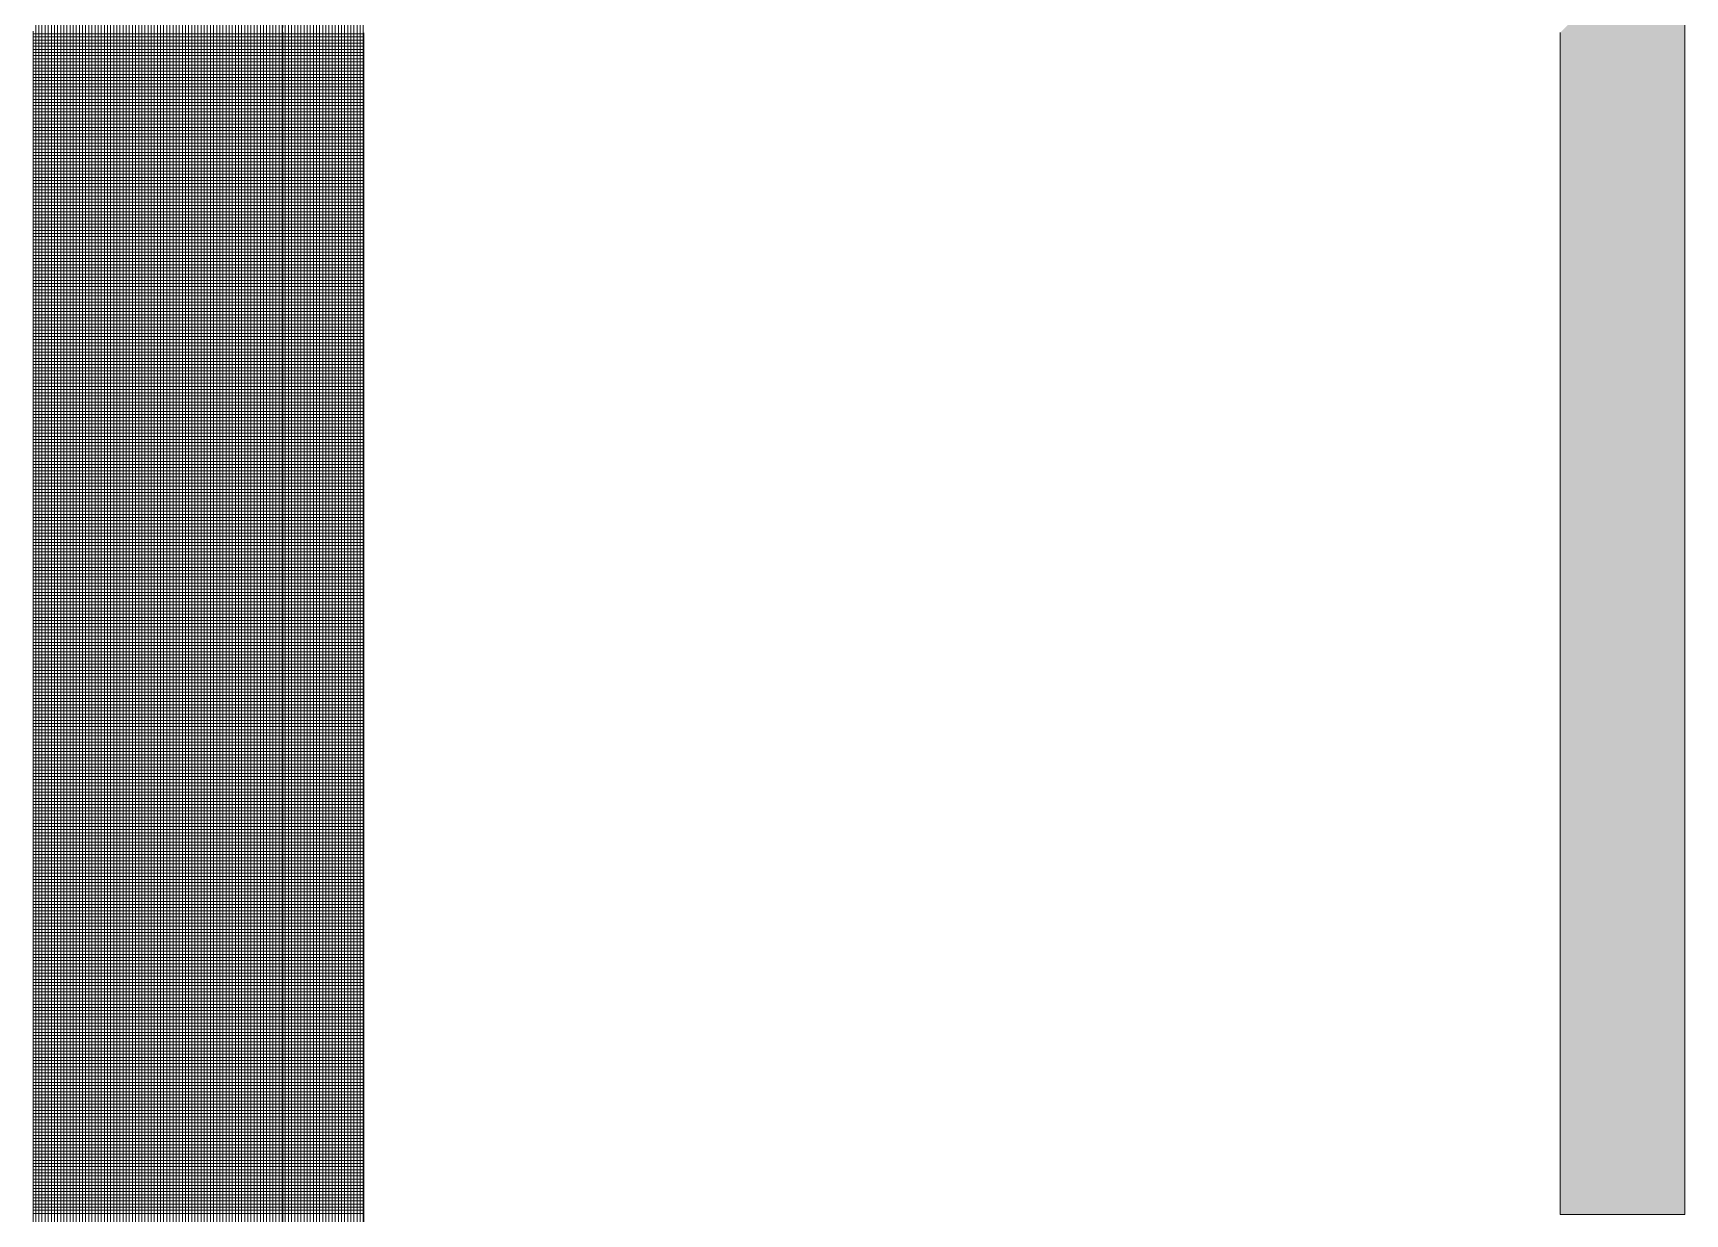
# Model space of a CAD drawing. Header units: inches. Extents: x -675 to 1187, y -924 to 1124.
# Drawn here: x -675.4 to -609.2, y 890.2 to 937.5 of the extents above; entities that cross this region are included whole.
import ezdxf

# ---------------------------------------------------------------- set-up
doc = ezdxf.new("R2010")
doc.units = ezdxf.units.IN
doc.header["$MEASUREMENT"] = 0
for name, color, linetype, lineweight in [('A-Wall-E', 50, 'Continuous', 9), ('Base_dwg', 8, 'Continuous', 9), ('core and shell', 50, 'Continuous', 9)]:
    doc.layers.add(name, color=color, linetype=linetype, lineweight=lineweight)

# ---------------------------------------------------------------- blocks, each defined once
blk = doc.blocks.new('Base_dwg__U303-727877-Level 1 Copy 1')
at = {"layer": 'A-Wall-E'}
blk.add_hatch(color=256, dxfattribs=at).paths.add_polyline_path([(82.5, 2.5), (82.5, -2.5), (134.843, -2.5), (129.843, 2.5)], flags=0)
at = {"layer": 'A-Wall-E', "flags": 128}
blk.add_lwpolyline([(129.843, 2.5), (82.5, 2.5), (82.5, -2.5), (134.843, -2.5)], dxfattribs=at)
blk = doc.blocks.new('Base_dwg-531197-Level 1 Copy 1')
at = {"layer": 'core and shell'}
blk.add_line((335.411, 359.899), (335.411, 1861.472), dxfattribs=at)
at = {"layer": 'core and shell', "flags": 128}
for points in [[(335.27, 326.25), (335.27, 359.899), (335.27, 1861.472), (335.27, 1895.058)], [(335.395, 326.052), (335.395, 359.899), (335.395, 1861.472), (335.395, 1895.256)], [(334.895, 326.853), (334.895, 359.897), (334.895, 1861.474), (334.895, 1894.454), (347.067, 1894.454)], [(335.02, 326.65), (335.02, 359.897), (335.02, 1861.474), (335.02, 1894.657)], [(335.145, 326.449), (335.145, 359.898), (335.145, 1861.473), (335.145, 1894.858)], [(334.52, 327.472), (334.52, 359.895), (334.52, 1861.477), (334.52, 1893.835), (346.582, 1893.835)], [(334.645, 327.264), (334.645, 359.896), (334.645, 1861.476), (334.645, 1894.043)], [(334.77, 327.058), (334.77, 359.896), (334.77, 1861.475), (334.77, 1894.249)], [(334.145, 328.107), (334.145, 359.893), (334.145, 1861.479), (334.145, 1893.2)], [(334.27, 327.893), (334.27, 359.894), (334.27, 1861.478), (334.27, 1893.413)], [(334.395, 327.681), (334.395, 359.894), (334.395, 1861.477), (334.395, 1893.625)], [(333.77, 328.758), (333.77, 359.891), (333.77, 1861.481), (333.77, 1892.547)], [(333.895, 328.539), (333.895, 359.892), (333.895, 1861.48), (333.895, 1892.767)], [(334.02, 328.322), (334.02, 359.893), (334.02, 1861.479), (334.02, 1892.984)], [(333.395, 329.429), (333.395, 359.89), (333.395, 1861.483), (333.395, 1891.876)], [(345.313, 329.206), (333.52, 329.206), (333.52, 359.89), (333.52, 1861.482), (333.52, 1892.102)], [(333.645, 328.98), (333.645, 359.891), (333.645, 1861.482), (333.645, 1892.326), (345.474, 1892.326)], [(333.02, 330.118), (333.02, 359.888), (333.02, 1861.485), (333.02, 1891.186)], [(333.145, 329.886), (333.145, 359.888), (333.145, 1861.484), (333.145, 1891.418)], [(333.27, 329.656), (333.27, 359.889), (333.27, 1861.484), (333.27, 1891.648)], [(344.211, 330.831), (332.645, 330.831), (332.645, 359.886), (332.645, 1861.487), (332.645, 1890.475)], [(332.77, 330.589), (332.77, 359.887), (332.77, 1861.486), (332.77, 1890.715)], [(332.895, 330.353), (332.895, 359.887), (332.895, 1861.486), (332.895, 1890.952), (344.527, 1890.952)], [(332.395, 331.315), (332.395, 359.885), (332.395, 1861.489), (332.395, 1889.989)], [(332.52, 331.07), (332.52, 359.885), (332.52, 1861.488), (332.52, 1890.233)], [(332.02, 332.063), (332.02, 359.883), (332.02, 1861.491), (332.02, 1889.24)], [(332.145, 331.811), (332.145, 359.884), (332.145, 1861.49), (332.145, 1889.492)], [(332.27, 331.561), (332.27, 359.884), (332.27, 1861.489), (332.27, 1889.742)], [(342.967, 332.831), (331.645, 332.831), (331.645, 359.881), (331.645, 1861.493), (331.645, 1888.465)], [(343.116, 332.581), (331.77, 332.581), (331.77, 359.882), (331.77, 1861.492), (331.77, 1888.726)], [(331.895, 332.318), (331.895, 359.882), (331.895, 1861.491), (331.895, 1888.984)], [(331.395, 333.368), (331.395, 359.88), (331.395, 1861.494), (331.395, 1887.933)], [(331.52, 333.101), (331.52, 359.881), (331.52, 1861.493), (331.52, 1888.201), (342.81, 1888.201)], [(331.02, 334.19), (331.02, 359.878), (331.02, 1861.496), (331.02, 1887.111)], [(331.145, 333.913), (331.145, 359.879), (331.145, 1861.496), (331.145, 1887.389)], [(331.27, 333.639), (331.27, 359.879), (331.27, 1861.495), (331.27, 1887.663)], [(330.77, 334.755), (330.77, 359.877), (330.77, 1861.498), (330.77, 1886.546)], [(330.895, 334.471), (330.895, 359.878), (330.895, 1861.497), (330.895, 1886.83), (342.034, 1886.83)], [(341.575, 335.331), (330.52, 335.331), (330.52, 359.876), (330.52, 1861.499), (330.52, 1885.965)], [(330.645, 335.043), (330.645, 359.876), (330.645, 1861.498), (330.645, 1886.257)], [(330.27, 335.932), (330.27, 359.875), (330.27, 1861.5), (330.27, 1885.368)], [(330.395, 335.632), (330.395, 359.875), (330.395, 1861.5), (330.395, 1885.668)], [(330.02, 336.546), (330.02, 359.873), (330.02, 1861.502), (330.02, 1884.753)], [(330.145, 336.237), (330.145, 359.874), (330.145, 1861.501), (330.145, 1885.063)], [(329.77, 337.18), (329.77, 359.872), (329.77, 1861.503), (329.77, 1884.119)], [(329.895, 336.86), (329.895, 359.873), (329.895, 1861.503), (329.895, 1884.439)], [(340.349, 337.831), (329.52, 337.831), (329.52, 359.871), (329.52, 1861.505), (329.52, 1883.465)], [(329.645, 337.504), (329.645, 359.872), (329.645, 1861.504), (329.645, 1883.795)], [(329.27, 338.509), (329.27, 359.87), (329.27, 1861.506), (329.27, 1882.789)], [(329.395, 338.168), (329.395, 359.87), (329.395, 1861.505), (329.395, 1883.13)], [(339.741, 339.206), (329.02, 339.206), (329.02, 359.869), (329.02, 1861.508), (329.02, 1882.088)], [(329.145, 338.856), (329.145, 359.869), (329.145, 1861.507), (329.145, 1882.442)], [(328.77, 339.937), (328.77, 359.867), (328.77, 1861.509), (328.77, 1881.36)], [(328.895, 339.57), (328.895, 359.868), (328.895, 1861.508), (328.895, 1881.728)], [(328.52, 340.694), (328.52, 359.866), (328.52, 1861.51), (328.52, 1880.602)], [(328.645, 340.312), (328.645, 359.867), (328.645, 1861.51), (328.645, 1880.985)], [(338.983, 341.081), (328.395, 341.081), (328.395, 359.866), (328.395, 1861.511), (328.395, 1880.211), (338.979, 1880.211)], [(328.145, 341.894), (328.145, 359.864), (328.145, 1861.512), (328.145, 1879.401)], [(328.27, 341.485), (328.27, 359.865), (328.27, 1861.512), (328.27, 1879.811)], [(338.645, 1208.938), (338.645, 1861.501), (338.645, 1879.373)], [(327.895, 342.744), (327.895, 359.863), (327.895, 1861.514), (327.895, 1878.551)], [(328.02, 342.314), (328.02, 359.864), (328.02, 1861.513), (328.02, 1878.982)], [(338.395, 1138.188), (338.395, 1143.063), (338.395, 1208.938), (338.395, 1861.503), (338.395, 1878.667)], [(338.52, 1138.188), (338.52, 1143.063), (338.52, 1208.938), (338.52, 1861.502), (338.52, 1879.024)], [(327.77, 343.186), (327.77, 359.863), (327.77, 1861.515), (327.77, 1878.109)], [(338.145, 1138.188), (338.145, 1143.063), (338.145, 1208.938), (338.145, 1861.504), (338.145, 1877.928)], [(338.27, 1138.188), (338.27, 1143.063), (338.27, 1208.938), (338.27, 1861.504), (338.27, 1878.302)], [(327.52, 344.108), (327.52, 359.861), (327.52, 1861.516), (327.52, 1877.186)], [(327.645, 343.64), (327.645, 359.862), (327.645, 1861.515), (327.645, 1877.654)], [(338.02, 1138.188), (338.02, 1143.063), (338.02, 1208.938), (338.02, 1861.505), (338.02, 1877.545)], [(327.395, 344.591), (327.395, 359.861), (327.395, 1861.517), (327.395, 1876.703), (337.778, 1876.703)], [(337.77, 1138.188), (337.77, 1143.063), (337.77, 1208.938), (337.77, 1861.506), (337.77, 1876.747)], [(337.895, 1138.188), (337.895, 1143.063), (337.895, 1208.938), (337.895, 1861.506), (337.895, 1877.151)], [(327.27, 345.09), (327.27, 359.86), (327.27, 1861.517), (327.27, 1876.204), (337.628, 1876.204)], [(337.52, 1138.188), (337.52, 1143.063), (337.52, 1208.938), (337.52, 1861.508), (337.52, 1875.903)], [(337.645, 1138.188), (337.645, 1143.063), (337.645, 1208.938), (337.645, 1861.507), (337.645, 1876.331), (341.044, 1876.331)], [(327.145, 345.607), (327.145, 359.86), (327.145, 1861.518), (327.145, 1875.687)], [(337.395, 1138.188), (337.395, 1143.063), (337.395, 1208.938), (337.395, 1861.508), (337.395, 1875.461), (340.776, 1875.461)], [(337.177, 346.706), (326.895, 346.706), (326.895, 359.858), (326.895, 1861.519), (326.895, 1874.591)], [(327.02, 346.144), (327.02, 359.859), (327.02, 1861.519), (327.02, 1875.15)], [(337.27, 1138.188), (337.27, 1143.063), (337.27, 1208.938), (337.27, 1861.509), (337.27, 1875.004)], [(326.77, 347.286), (326.77, 359.858), (326.77, 1861.52), (326.77, 1874.007)], [(337.02, 1138.188), (337.02, 1143.063), (337.02, 1208.938), (337.02, 1861.51), (337.02, 1874.039)], [(337.145, 1138.188), (337.145, 1143.063), (337.145, 1208.938), (337.145, 1861.51), (337.145, 1874.53)], [(326.645, 347.898), (326.645, 359.857), (326.645, 1861.521), (326.645, 1873.395)], [(336.895, 1138.188), (336.895, 1143.063), (336.895, 1208.938), (336.895, 1861.511), (336.895, 1873.526)], [(326.52, 348.543), (326.52, 359.857), (326.52, 1861.522), (326.52, 1872.75)], [(336.77, 1138.188), (336.77, 1143.063), (336.77, 1208.938), (336.77, 1861.512), (336.77, 1872.991)], [(326.395, 349.226), (326.395, 359.856), (326.395, 1861.522), (326.395, 1872.066)], [(336.645, 1138.188), (336.645, 1143.063), (336.645, 1208.938), (336.645, 1861.512), (336.645, 1872.429)], [(336.432, 349.956), (326.27, 349.956), (326.27, 359.855), (326.27, 1861.523), (326.27, 1871.337), (336.431, 1871.337)], [(336.52, 1138.188), (336.52, 1143.063), (336.52, 1208.938), (336.52, 1861.513), (336.52, 1871.837), (339.841, 1871.831)], [(336.395, 1138.188), (336.395, 1143.063), (336.395, 1208.938), (336.395, 1861.514), (336.395, 1871.21), (339.708, 1871.21)], [(326.145, 350.74), (326.145, 359.855), (326.145, 1861.524), (326.145, 1870.551)], [(336.27, 1138.188), (336.27, 1143.063), (336.27, 1208.938), (336.27, 1861.514), (336.27, 1870.54)], [(326.02, 351.597), (326.02, 359.854), (326.02, 1861.524), (326.02, 1869.695)], [(336.145, 1208.938), (336.145, 1861.515), (336.145, 1869.818)], [(325.895, 352.548), (325.895, 359.854), (325.895, 1861.525), (325.895, 1868.744)], [(336.02, 1208.938), (336.02, 1861.516), (336.02, 1869.03)], [(335.895, 1208.938), (335.895, 1861.517), (335.895, 1868.154)], [(325.77, 353.633), (325.77, 359.853), (325.77, 1861.526), (325.77, 1867.659)], [(335.77, 1208.938), (335.77, 1861.517), (335.77, 1867.153)], [(325.645, 354.931), (325.645, 359.852), (325.645, 1861.526), (325.645, 1866.363)], [(335.645, 1208.938), (335.645, 1861.518), (335.645, 1865.954)], [(325.52, 356.653), (325.52, 359.852), (325.52, 1861.527), (325.52, 1864.644)], [(335.52, 1208.938), (335.52, 1861.519), (335.52, 1864.353)], [(335.412, 359.831), (325.411, 359.831), (325.411, 359.851), (325.411, 1861.528), (325.412, 1861.556)], [(338.666, 1861.456), (335.411, 1861.456), (325.411, 1861.456)], [(338.666, 1861.331), (335.411, 1861.331), (325.411, 1861.331)], [(335.416, 1861.528), (335.416, 1861.519), (335.416, 1208.938), (338.662, 1208.938), (338.662, 1861.501)], [(338.666, 1861.206), (335.411, 1861.206), (325.411, 1861.206)], [(338.666, 1861.081), (335.411, 1861.081), (325.411, 1861.081)], [(338.666, 1860.956), (335.411, 1860.956), (325.411, 1860.956)], [(338.666, 1860.831), (335.411, 1860.831), (325.411, 1860.831)], [(338.666, 1860.706), (335.411, 1860.706), (325.411, 1860.706)], [(338.666, 1860.581), (335.411, 1860.581), (325.411, 1860.581)], [(338.666, 1860.456), (335.411, 1860.456), (325.411, 1860.456)], [(338.666, 1860.331), (335.411, 1860.331), (325.411, 1860.331)], [(338.666, 1860.206), (335.411, 1860.206), (325.411, 1860.206)], [(338.666, 1860.081), (335.411, 1860.081), (325.411, 1860.081)], [(338.666, 1859.956), (335.411, 1859.956), (325.411, 1859.956)], [(338.666, 1859.831), (335.411, 1859.831), (325.411, 1859.831)], [(338.666, 1859.706), (335.411, 1859.706), (325.411, 1859.706)], [(338.666, 1859.581), (335.411, 1859.581), (325.411, 1859.581)], [(338.666, 1859.456), (335.411, 1859.456), (325.411, 1859.456)], [(338.666, 1859.331), (335.411, 1859.331), (325.411, 1859.331)], [(338.666, 1859.206), (335.411, 1859.206), (325.411, 1859.206)], [(338.666, 1859.081), (335.411, 1859.081), (325.411, 1859.081)], [(338.666, 1858.956), (335.411, 1858.956), (325.411, 1858.956)], [(338.666, 1858.831), (335.411, 1858.831), (325.411, 1858.831)], [(338.666, 1858.706), (335.411, 1858.706), (325.411, 1858.706)], [(338.666, 1858.581), (335.411, 1858.581), (325.411, 1858.581)], [(338.666, 1858.456), (335.411, 1858.456), (325.411, 1858.456)], [(338.666, 1858.331), (335.411, 1858.331), (325.411, 1858.331)], [(338.666, 1858.206), (335.411, 1858.206), (325.411, 1858.206)], [(338.666, 1858.081), (335.411, 1858.081), (325.411, 1858.081)], [(338.666, 1857.956), (335.411, 1857.956), (325.411, 1857.956)], [(338.666, 1857.831), (335.411, 1857.831), (325.411, 1857.831)], [(338.666, 1857.706), (335.411, 1857.706), (325.411, 1857.706)], [(338.666, 1857.581), (335.411, 1857.581), (325.411, 1857.581)], [(338.666, 1857.456), (335.411, 1857.456), (325.411, 1857.456)], [(338.666, 1857.331), (335.411, 1857.331), (325.411, 1857.331)], [(338.666, 1857.206), (335.411, 1857.206), (325.411, 1857.206)], [(338.666, 1857.081), (335.411, 1857.081), (325.411, 1857.081)], [(338.666, 1856.956), (335.411, 1856.956), (325.411, 1856.956)], [(338.666, 1856.831), (335.411, 1856.831), (325.411, 1856.831)], [(338.666, 1856.706), (335.411, 1856.706), (325.411, 1856.706)], [(338.666, 1856.581), (335.411, 1856.581), (325.411, 1856.581)], [(338.666, 1856.456), (335.411, 1856.456), (325.411, 1856.456)], [(338.666, 1856.331), (335.411, 1856.331), (325.411, 1856.331)], [(338.666, 1856.206), (335.411, 1856.206), (325.411, 1856.206)], [(338.666, 1856.081), (335.411, 1856.081), (325.411, 1856.081)], [(338.666, 1855.956), (335.411, 1855.956), (325.411, 1855.956)], [(338.666, 1855.831), (335.411, 1855.831), (325.411, 1855.831)], [(338.666, 1855.706), (335.411, 1855.706), (325.411, 1855.706)], [(338.666, 1855.581), (335.411, 1855.581), (325.411, 1855.581)], [(338.666, 1855.456), (335.411, 1855.456), (325.411, 1855.456)], [(338.666, 1855.331), (335.411, 1855.331), (325.411, 1855.331)], [(338.666, 1855.206), (335.411, 1855.206), (325.411, 1855.206)], [(338.666, 1855.081), (335.411, 1855.081), (325.411, 1855.081)], [(338.666, 1854.956), (335.411, 1854.956), (325.411, 1854.956)], [(338.666, 1854.831), (335.411, 1854.831), (325.411, 1854.831)], [(338.666, 1854.706), (335.411, 1854.706), (325.411, 1854.706)], [(338.666, 1854.581), (335.411, 1854.581), (325.411, 1854.581)], [(338.666, 1854.456), (335.411, 1854.456), (325.411, 1854.456)], [(338.666, 1854.331), (335.411, 1854.331), (325.411, 1854.331)], [(338.666, 1854.206), (335.411, 1854.206), (325.411, 1854.206)], [(338.666, 1854.081), (335.411, 1854.081), (325.411, 1854.081)], [(338.666, 1853.956), (335.411, 1853.956), (325.411, 1853.956)], [(338.666, 1853.831), (335.411, 1853.831), (325.411, 1853.831)], [(338.666, 1853.706), (335.411, 1853.706), (325.411, 1853.706)], [(338.666, 1853.581), (335.411, 1853.581), (325.411, 1853.581)], [(338.666, 1853.456), (335.411, 1853.456), (325.411, 1853.456)], [(338.666, 1853.331), (335.411, 1853.331), (325.411, 1853.331)], [(338.666, 1853.206), (335.411, 1853.206), (325.411, 1853.206)], [(338.666, 1853.081), (335.411, 1853.081), (325.411, 1853.081)], [(338.666, 1852.956), (335.411, 1852.956), (325.411, 1852.956)], [(338.666, 1852.831), (335.411, 1852.831), (325.411, 1852.831)], [(338.666, 1852.706), (335.411, 1852.706), (325.411, 1852.706)], [(338.666, 1852.581), (335.411, 1852.581), (325.411, 1852.581)], [(338.666, 1852.456), (335.411, 1852.456), (325.411, 1852.456)], [(338.666, 1852.331), (335.411, 1852.331), (325.411, 1852.331)], [(338.666, 1852.206), (335.411, 1852.206), (325.411, 1852.206)], [(338.665, 1852.081), (335.411, 1852.081), (325.411, 1852.081)], [(338.665, 1851.956), (335.411, 1851.956), (325.411, 1851.956)], [(338.665, 1851.831), (335.411, 1851.831), (325.411, 1851.831)], [(338.665, 1851.706), (335.411, 1851.706), (325.411, 1851.706)], [(338.665, 1851.581), (335.411, 1851.581), (325.411, 1851.581)], [(338.665, 1851.456), (335.411, 1851.456), (325.411, 1851.456)], [(338.665, 1851.331), (335.411, 1851.331), (325.411, 1851.331)], [(338.665, 1851.206), (335.411, 1851.206), (325.411, 1851.206)], [(338.665, 1851.081), (335.411, 1851.081), (325.411, 1851.081)], [(338.665, 1850.956), (335.411, 1850.956), (325.411, 1850.956)], [(338.665, 1850.831), (335.411, 1850.831), (325.411, 1850.831)], [(338.665, 1850.706), (335.411, 1850.706), (325.411, 1850.706)], [(338.665, 1850.581), (335.411, 1850.581), (325.411, 1850.581)], [(338.665, 1850.456), (335.411, 1850.456), (325.411, 1850.456)], [(338.665, 1850.331), (335.411, 1850.331), (325.411, 1850.331)], [(338.665, 1850.206), (335.411, 1850.206), (325.411, 1850.206)], [(338.665, 1850.081), (335.411, 1850.081), (325.411, 1850.081)], [(338.665, 1849.956), (335.411, 1849.956), (325.411, 1849.956)], [(338.665, 1849.831), (335.411, 1849.831), (325.411, 1849.831)], [(338.665, 1849.706), (335.411, 1849.706), (325.411, 1849.706)], [(338.665, 1849.581), (335.411, 1849.581), (325.411, 1849.581)], [(338.665, 1849.456), (335.411, 1849.456), (325.411, 1849.456)], [(338.665, 1849.331), (335.411, 1849.331), (325.411, 1849.331)], [(338.665, 1849.206), (335.411, 1849.206), (325.411, 1849.206)], [(338.665, 1849.081), (335.411, 1849.081), (325.411, 1849.081)], [(338.665, 1848.956), (335.411, 1848.956), (325.411, 1848.956)], [(338.665, 1848.831), (335.411, 1848.831), (325.411, 1848.831)], [(338.665, 1848.706), (335.411, 1848.706), (325.411, 1848.706)], [(338.665, 1848.581), (335.411, 1848.581), (325.411, 1848.581)], [(338.665, 1848.456), (335.411, 1848.456), (325.411, 1848.456)], [(338.665, 1848.331), (335.411, 1848.331), (325.411, 1848.331)], [(338.665, 1848.206), (335.411, 1848.206), (325.411, 1848.206)], [(338.665, 1848.081), (335.411, 1848.081), (325.411, 1848.081)], [(338.665, 1847.956), (335.411, 1847.956), (325.411, 1847.956)], [(338.665, 1847.831), (335.411, 1847.831), (325.411, 1847.831)], [(338.665, 1847.706), (335.411, 1847.706), (325.411, 1847.706)], [(338.665, 1847.581), (335.411, 1847.581), (325.411, 1847.581)], [(338.665, 1847.456), (335.411, 1847.456), (325.411, 1847.456)], [(338.665, 1847.331), (335.411, 1847.331), (325.411, 1847.331)], [(338.665, 1847.206), (335.411, 1847.206), (325.411, 1847.206)], [(338.665, 1847.081), (335.411, 1847.081), (325.411, 1847.081)], [(338.665, 1846.956), (335.411, 1846.956), (325.411, 1846.956)], [(338.665, 1846.831), (335.411, 1846.831), (325.411, 1846.831)], [(338.665, 1846.706), (335.411, 1846.706), (325.411, 1846.706)], [(338.665, 1846.581), (335.411, 1846.581), (325.411, 1846.581)], [(338.665, 1846.456), (335.411, 1846.456), (325.411, 1846.456)], [(338.665, 1846.331), (335.411, 1846.331), (325.411, 1846.331)], [(338.665, 1846.206), (335.411, 1846.206), (325.411, 1846.206)], [(338.665, 1846.081), (335.411, 1846.081), (325.411, 1846.081)], [(338.665, 1845.956), (335.411, 1845.956), (325.411, 1845.956)], [(338.665, 1845.831), (335.411, 1845.831), (325.411, 1845.831)], [(338.665, 1845.706), (335.411, 1845.706), (325.411, 1845.706)], [(338.665, 1845.581), (335.411, 1845.581), (325.411, 1845.581)], [(338.665, 1845.456), (335.411, 1845.456), (325.411, 1845.456)], [(338.665, 1845.331), (335.411, 1845.331), (325.411, 1845.331)], [(338.665, 1845.206), (335.411, 1845.206), (325.411, 1845.206)], [(338.665, 1845.081), (335.411, 1845.081), (325.411, 1845.081)], [(338.665, 1844.956), (335.411, 1844.956), (325.411, 1844.956)], [(338.665, 1844.831), (335.411, 1844.831), (325.411, 1844.831)], [(338.665, 1844.706), (335.411, 1844.706), (325.411, 1844.706)], [(338.665, 1844.581), (335.411, 1844.581), (325.411, 1844.581)], [(338.665, 1844.456), (335.411, 1844.456), (325.411, 1844.456)], [(338.665, 1844.331), (335.411, 1844.331), (325.411, 1844.331)], [(338.665, 1844.206), (335.411, 1844.206), (325.411, 1844.206)], [(338.665, 1844.081), (335.411, 1844.081), (325.411, 1844.081)], [(338.665, 1843.956), (335.411, 1843.956), (325.411, 1843.956)], [(338.665, 1843.831), (335.411, 1843.831), (325.411, 1843.831)], [(338.665, 1843.706), (335.411, 1843.706), (325.411, 1843.706)], [(338.665, 1843.581), (335.411, 1843.581), (325.411, 1843.581)], [(338.665, 1843.456), (335.411, 1843.456), (325.411, 1843.456)], [(338.665, 1843.331), (335.411, 1843.331), (325.411, 1843.331)], [(338.665, 1843.206), (335.411, 1843.206), (325.411, 1843.206)], [(338.665, 1843.081), (335.411, 1843.081), (325.411, 1843.081)], [(338.665, 1842.956), (335.411, 1842.956), (325.411, 1842.956)], [(338.665, 1842.831), (335.411, 1842.831), (325.411, 1842.831)], [(338.665, 1842.706), (335.411, 1842.706), (325.411, 1842.706)], [(338.665, 1842.581), (335.411, 1842.581), (325.411, 1842.581)], [(338.665, 1842.456), (335.411, 1842.456), (325.411, 1842.456)], [(338.665, 1842.331), (335.411, 1842.331), (325.411, 1842.331)], [(338.665, 1842.206), (335.411, 1842.206), (325.411, 1842.206)], [(338.665, 1842.081), (335.411, 1842.081), (325.411, 1842.081)], [(338.665, 1841.956), (335.411, 1841.956), (325.411, 1841.956)], [(338.665, 1841.831), (335.411, 1841.831), (325.411, 1841.831)], [(338.665, 1841.706), (335.411, 1841.706), (325.411, 1841.706)], [(338.665, 1841.581), (335.411, 1841.581), (325.411, 1841.581)], [(338.665, 1841.456), (335.411, 1841.456), (325.411, 1841.456)], [(338.665, 1841.331), (335.411, 1841.331), (325.411, 1841.331)], [(338.665, 1841.206), (335.411, 1841.206), (325.411, 1841.206)], [(338.665, 1841.081), (335.411, 1841.081), (325.411, 1841.081)], [(338.665, 1840.956), (335.411, 1840.956), (325.411, 1840.956)], [(338.665, 1840.831), (335.411, 1840.831), (325.411, 1840.831)], [(338.665, 1840.706), (335.411, 1840.706), (325.411, 1840.706)], [(338.665, 1840.581), (335.411, 1840.581), (325.411, 1840.581)], [(338.665, 1840.456), (335.411, 1840.456), (325.411, 1840.456)], [(338.665, 1840.331), (335.411, 1840.331), (325.411, 1840.331)], [(338.665, 1840.206), (335.411, 1840.206), (325.411, 1840.206)], [(338.665, 1840.081), (335.411, 1840.081), (325.411, 1840.081)], [(338.665, 1839.956), (335.411, 1839.956), (325.411, 1839.956)], [(338.665, 1839.831), (335.411, 1839.831), (325.411, 1839.831)], [(338.665, 1839.706), (335.411, 1839.706), (325.411, 1839.706)], [(338.665, 1839.581), (335.411, 1839.581), (325.411, 1839.581)], [(338.665, 1839.456), (335.411, 1839.456), (325.411, 1839.456)], [(338.665, 1839.331), (335.411, 1839.331), (325.411, 1839.331)], [(338.665, 1839.206), (335.411, 1839.206), (325.411, 1839.206)], [(338.665, 1839.081), (335.411, 1839.081), (325.411, 1839.081)], [(338.665, 1838.956), (335.411, 1838.956), (325.411, 1838.956)], [(338.665, 1838.831), (335.411, 1838.831), (325.411, 1838.831)], [(338.665, 1838.706), (335.411, 1838.706), (325.411, 1838.706)], [(338.665, 1838.581), (335.411, 1838.581), (325.411, 1838.581)], [(338.665, 1838.456), (335.411, 1838.456), (325.411, 1838.456)], [(338.665, 1838.331), (335.411, 1838.331), (325.411, 1838.331)], [(338.665, 1838.206), (335.411, 1838.206), (325.411, 1838.206)], [(338.665, 1838.081), (335.411, 1838.081), (325.411, 1838.081)], [(338.665, 1837.956), (335.411, 1837.956), (325.411, 1837.956)], [(338.665, 1837.831), (335.411, 1837.831), (325.411, 1837.831)], [(338.665, 1837.706), (335.411, 1837.706), (325.411, 1837.706)], [(338.665, 1837.581), (335.411, 1837.581), (325.411, 1837.581)], [(338.665, 1837.456), (335.411, 1837.456), (325.411, 1837.456)], [(338.665, 1837.331), (335.411, 1837.331), (325.411, 1837.331)], [(338.665, 1837.206), (335.411, 1837.206), (325.411, 1837.206)], [(338.665, 1837.081), (335.411, 1837.081), (325.411, 1837.081)], [(338.665, 1836.956), (335.411, 1836.956), (325.411, 1836.956)], [(338.665, 1836.831), (335.411, 1836.831), (325.411, 1836.831)], [(338.665, 1836.706), (335.411, 1836.706), (325.411, 1836.706)], [(338.665, 1836.581), (335.411, 1836.581), (325.411, 1836.581)], [(338.665, 1836.456), (335.411, 1836.456), (325.411, 1836.456)], [(338.665, 1836.331), (335.411, 1836.331), (325.411, 1836.331)], [(338.665, 1836.206), (335.411, 1836.206), (325.411, 1836.206)], [(338.665, 1836.081), (335.411, 1836.081), (325.411, 1836.081)], [(338.665, 1835.956), (335.411, 1835.956), (325.411, 1835.956)], [(338.665, 1835.831), (335.411, 1835.831), (325.411, 1835.831)], [(338.665, 1835.706), (335.411, 1835.706), (325.411, 1835.706)], [(338.665, 1835.581), (335.411, 1835.581), (325.411, 1835.581)], [(338.665, 1835.456), (335.411, 1835.456), (325.411, 1835.456)], [(338.665, 1835.331), (335.411, 1835.331), (325.411, 1835.331)], [(338.665, 1835.206), (335.411, 1835.206), (325.411, 1835.206)], [(338.665, 1835.081), (335.411, 1835.081), (325.411, 1835.081)], [(338.665, 1834.956), (335.411, 1834.956), (325.411, 1834.956)], [(338.665, 1834.831), (335.411, 1834.831), (325.411, 1834.831)], [(338.665, 1834.706), (335.411, 1834.706), (325.411, 1834.706)], [(338.665, 1834.581), (335.411, 1834.581), (325.411, 1834.581)], [(338.665, 1834.456), (335.411, 1834.456), (325.411, 1834.456)], [(338.665, 1834.331), (335.411, 1834.331), (325.411, 1834.331)], [(338.665, 1834.206), (335.411, 1834.206), (325.411, 1834.206)], [(338.665, 1834.081), (335.411, 1834.081), (325.411, 1834.081)], [(338.665, 1833.956), (335.411, 1833.956), (325.411, 1833.956)], [(338.665, 1833.831), (335.411, 1833.831), (325.411, 1833.831)], [(338.665, 1833.706), (335.411, 1833.706), (325.411, 1833.706)], [(338.665, 1833.581), (335.411, 1833.581), (325.411, 1833.581)], [(338.665, 1833.456), (335.411, 1833.456), (325.411, 1833.456)], [(338.665, 1833.331), (335.411, 1833.331), (325.411, 1833.331)], [(338.665, 1833.206), (335.411, 1833.206), (325.411, 1833.206)], [(338.665, 1833.081), (335.411, 1833.081), (325.411, 1833.081)], [(338.665, 1832.956), (335.411, 1832.956), (325.411, 1832.956)], [(338.665, 1832.831), (335.411, 1832.831), (325.411, 1832.831)], [(338.665, 1832.706), (335.411, 1832.706), (325.411, 1832.706)], [(338.665, 1832.581), (335.411, 1832.581), (325.411, 1832.581)], [(338.665, 1832.456), (335.411, 1832.456), (325.411, 1832.456)], [(338.665, 1832.331), (335.411, 1832.331), (325.411, 1832.331)], [(338.665, 1832.206), (335.411, 1832.206), (325.411, 1832.206)], [(338.665, 1832.081), (335.411, 1832.081), (325.411, 1832.081)], [(338.665, 1831.956), (335.411, 1831.956), (325.411, 1831.956)], [(338.665, 1831.831), (335.411, 1831.831), (325.411, 1831.831)], [(338.665, 1831.706), (335.411, 1831.706), (325.411, 1831.706)], [(338.665, 1831.581), (335.411, 1831.581), (325.411, 1831.581)], [(338.665, 1831.456), (335.411, 1831.456), (325.411, 1831.456)], [(338.665, 1831.331), (335.411, 1831.331), (325.411, 1831.331)], [(338.665, 1831.206), (335.411, 1831.206), (325.411, 1831.206)], [(338.665, 1831.081), (335.411, 1831.081), (325.411, 1831.081)], [(338.665, 1830.956), (335.411, 1830.956), (325.411, 1830.956)], [(338.665, 1830.831), (335.411, 1830.831), (325.411, 1830.831)], [(338.665, 1830.706), (335.411, 1830.706), (325.411, 1830.706)], [(338.665, 1830.581), (335.411, 1830.581), (325.411, 1830.581)], [(338.665, 1830.456), (335.411, 1830.456), (325.411, 1830.456)], [(338.665, 1830.331), (335.411, 1830.331), (325.411, 1830.331)], [(338.665, 1830.206), (335.411, 1830.206), (325.411, 1830.206)], [(338.665, 1830.081), (335.411, 1830.081), (325.411, 1830.081)], [(338.665, 1829.956), (335.411, 1829.956), (325.411, 1829.956)], [(338.665, 1829.831), (335.411, 1829.831), (325.411, 1829.831)], [(338.665, 1829.706), (335.411, 1829.706), (325.411, 1829.706)], [(338.665, 1829.581), (335.411, 1829.581), (325.411, 1829.581)], [(338.665, 1829.456), (335.411, 1829.456), (325.411, 1829.456)], [(338.665, 1829.331), (335.411, 1829.331), (325.411, 1829.331)], [(338.665, 1829.206), (335.411, 1829.206), (325.411, 1829.206)], [(338.665, 1829.081), (335.411, 1829.081), (325.411, 1829.081)], [(338.665, 1828.956), (335.411, 1828.956), (325.411, 1828.956)], [(338.665, 1828.831), (335.411, 1828.831), (325.411, 1828.831)], [(338.665, 1828.706), (335.411, 1828.706), (325.411, 1828.706)], [(338.665, 1828.581), (335.411, 1828.581), (325.411, 1828.581)], [(338.665, 1828.456), (335.411, 1828.456), (325.411, 1828.456)], [(338.665, 1828.331), (335.411, 1828.331), (325.411, 1828.331)], [(338.665, 1828.206), (335.411, 1828.206), (325.411, 1828.206)], [(338.665, 1828.081), (335.411, 1828.081), (325.411, 1828.081)], [(338.665, 1827.956), (335.411, 1827.956), (325.411, 1827.956)], [(338.665, 1827.831), (335.411, 1827.831), (325.411, 1827.831)], [(338.665, 1827.706), (335.411, 1827.706), (325.411, 1827.706)], [(338.665, 1827.581), (335.411, 1827.581), (325.411, 1827.581)], [(338.665, 1827.456), (335.411, 1827.456), (325.411, 1827.456)], [(338.665, 1827.331), (335.411, 1827.331), (325.411, 1827.331)], [(338.665, 1827.206), (335.411, 1827.206), (325.411, 1827.206)], [(338.665, 1827.081), (335.411, 1827.081), (325.411, 1827.081)], [(338.665, 1826.956), (335.411, 1826.956), (325.411, 1826.956)], [(338.665, 1826.831), (335.411, 1826.831), (325.411, 1826.831)], [(338.665, 1826.706), (335.411, 1826.706), (325.411, 1826.706)], [(338.665, 1826.581), (335.411, 1826.581), (325.411, 1826.581)], [(338.665, 1826.456), (335.411, 1826.456), (325.411, 1826.456)], [(338.665, 1826.331), (335.411, 1826.331), (325.411, 1826.331)], [(338.665, 1826.206), (335.411, 1826.206), (325.411, 1826.206)], [(338.665, 1826.081), (335.411, 1826.081), (325.411, 1826.081)], [(338.665, 1825.956), (335.411, 1825.956), (325.411, 1825.956)], [(338.665, 1825.831), (335.411, 1825.831), (325.411, 1825.831)], [(338.665, 1825.706), (335.411, 1825.706), (325.411, 1825.706)], [(338.665, 1825.581), (335.411, 1825.581), (325.411, 1825.581)], [(338.665, 1825.456), (335.411, 1825.456), (325.411, 1825.456)], [(338.665, 1825.331), (335.411, 1825.331), (325.411, 1825.331)], [(338.665, 1825.206), (335.411, 1825.206), (325.411, 1825.206)], [(338.665, 1825.081), (335.411, 1825.081), (325.411, 1825.081)], [(338.665, 1824.956), (335.411, 1824.956), (325.411, 1824.956)], [(338.665, 1824.831), (335.411, 1824.831), (325.411, 1824.831)], [(338.665, 1824.706), (335.411, 1824.706), (325.411, 1824.706)], [(338.665, 1824.581), (335.411, 1824.581), (325.411, 1824.581)], [(338.665, 1824.456), (335.411, 1824.456), (325.411, 1824.456)], [(338.665, 1824.331), (335.411, 1824.331), (325.411, 1824.331)], [(338.665, 1824.206), (335.411, 1824.206), (325.411, 1824.206)], [(338.665, 1824.081), (335.411, 1824.081), (325.411, 1824.081)], [(338.665, 1823.956), (335.411, 1823.956), (325.411, 1823.956)], [(338.665, 1823.831), (335.411, 1823.831), (325.411, 1823.831)], [(338.665, 1823.706), (335.411, 1823.706), (325.411, 1823.706)], [(338.665, 1823.581), (335.411, 1823.581), (325.411, 1823.581)], [(338.665, 1823.456), (335.411, 1823.456), (325.411, 1823.456)], [(338.665, 1823.331), (335.411, 1823.331), (325.411, 1823.331)], [(338.665, 1823.206), (335.411, 1823.206), (325.411, 1823.206)], [(338.665, 1823.081), (335.411, 1823.081), (325.411, 1823.081)], [(338.665, 1822.956), (335.411, 1822.956), (325.411, 1822.956)], [(338.665, 1822.831), (335.411, 1822.831), (325.411, 1822.831)], [(338.665, 1822.706), (335.411, 1822.706), (325.411, 1822.706)], [(338.665, 1822.581), (335.411, 1822.581), (325.411, 1822.581)], [(338.665, 1822.456), (335.411, 1822.456), (325.411, 1822.456)], [(338.665, 1822.331), (335.411, 1822.331), (325.411, 1822.331)], [(338.665, 1822.206), (335.411, 1822.206), (325.411, 1822.206)], [(338.665, 1822.081), (335.411, 1822.081), (325.411, 1822.081)], [(338.665, 1821.956), (335.411, 1821.956), (325.411, 1821.956)], [(338.665, 1821.831), (335.411, 1821.831), (325.411, 1821.831)], [(338.665, 1821.706), (335.411, 1821.706), (325.411, 1821.706)], [(338.665, 1821.581), (335.411, 1821.581), (325.411, 1821.581)], [(338.665, 1821.456), (335.411, 1821.456), (325.411, 1821.456)], [(338.665, 1821.331), (335.411, 1821.331), (325.411, 1821.331)], [(338.665, 1821.206), (335.411, 1821.206), (325.411, 1821.206)], [(338.665, 1821.081), (335.411, 1821.081), (325.411, 1821.081)], [(338.665, 1820.956), (335.411, 1820.956), (325.411, 1820.956)], [(338.665, 1820.831), (335.411, 1820.831), (325.411, 1820.831)], [(338.665, 1820.706), (335.411, 1820.706), (325.411, 1820.706)], [(338.665, 1820.581), (335.411, 1820.581), (325.411, 1820.581)], [(338.665, 1820.456), (335.411, 1820.456), (325.411, 1820.456)], [(338.665, 1820.331), (335.411, 1820.331), (325.411, 1820.331)], [(338.665, 1820.206), (335.411, 1820.206), (325.411, 1820.206)], [(338.665, 1820.081), (335.411, 1820.081), (325.411, 1820.081)], [(338.665, 1819.956), (335.411, 1819.956), (325.411, 1819.956)], [(338.665, 1819.831), (335.411, 1819.831), (325.411, 1819.831)], [(338.665, 1819.706), (335.411, 1819.706), (325.411, 1819.706)], [(338.665, 1819.581), (335.411, 1819.581), (325.411, 1819.581)], [(338.665, 1819.456), (335.411, 1819.456), (325.411, 1819.456)], [(338.665, 1819.331), (335.411, 1819.331), (325.411, 1819.331)], [(338.665, 1819.206), (335.411, 1819.206), (325.411, 1819.206)], [(338.665, 1819.081), (335.411, 1819.081), (325.411, 1819.081)], [(338.665, 1818.956), (335.411, 1818.956), (325.411, 1818.956)], [(338.665, 1818.831), (335.411, 1818.831), (325.411, 1818.831)], [(338.665, 1818.706), (335.411, 1818.706), (325.411, 1818.706)], [(338.665, 1818.581), (335.411, 1818.581), (325.411, 1818.581)], [(338.665, 1818.456), (335.411, 1818.456), (325.411, 1818.456)], [(338.665, 1818.331), (335.411, 1818.331), (325.411, 1818.331)], [(338.665, 1818.206), (335.411, 1818.206), (325.411, 1818.206)], [(338.665, 1818.081), (335.411, 1818.081), (325.411, 1818.081)], [(338.665, 1817.956), (335.411, 1817.956), (325.411, 1817.956)], [(338.665, 1817.831), (335.411, 1817.831), (325.411, 1817.831)], [(338.665, 1817.706), (335.411, 1817.706), (325.411, 1817.706)], [(338.665, 1817.581), (335.411, 1817.581), (325.411, 1817.581)], [(338.665, 1817.456), (335.411, 1817.456), (325.411, 1817.456)], [(338.665, 1817.331), (335.411, 1817.331), (325.411, 1817.331)], [(338.665, 1817.206), (335.411, 1817.206), (325.411, 1817.206)], [(338.665, 1817.081), (335.411, 1817.081), (325.411, 1817.081)], [(338.665, 1816.956), (335.411, 1816.956), (325.411, 1816.956)], [(338.665, 1816.831), (335.411, 1816.831), (325.411, 1816.831)], [(338.665, 1816.706), (335.411, 1816.706), (325.411, 1816.706)], [(338.665, 1816.581), (335.411, 1816.581), (325.411, 1816.581)], [(338.665, 1816.456), (335.411, 1816.456), (325.411, 1816.456)], [(338.665, 1816.331), (335.411, 1816.331), (325.411, 1816.331)], [(338.665, 1816.206), (335.411, 1816.206), (325.411, 1816.206)], [(338.665, 1816.081), (335.411, 1816.081), (325.411, 1816.081)], [(338.665, 1815.956), (335.411, 1815.956), (325.411, 1815.956)], [(338.665, 1815.831), (335.411, 1815.831), (325.411, 1815.831)], [(338.665, 1815.706), (335.411, 1815.706), (325.411, 1815.706)], [(338.665, 1815.581), (335.411, 1815.581), (325.411, 1815.581)], [(338.665, 1815.456), (335.411, 1815.456), (325.411, 1815.456)], [(338.665, 1815.331), (335.411, 1815.331), (325.411, 1815.331)], [(338.665, 1815.206), (335.411, 1815.206), (325.411, 1815.206)], [(338.665, 1815.081), (335.411, 1815.081), (325.411, 1815.081)], [(338.665, 1814.956), (335.411, 1814.956), (325.411, 1814.956)], [(338.665, 1814.831), (335.411, 1814.831), (325.411, 1814.831)], [(338.665, 1814.706), (335.411, 1814.706), (325.411, 1814.706)], [(338.665, 1814.581), (335.411, 1814.581), (325.411, 1814.581)], [(338.665, 1814.456), (335.411, 1814.456), (325.411, 1814.456)], [(338.665, 1814.331), (335.411, 1814.331), (325.411, 1814.331)], [(338.665, 1814.206), (335.411, 1814.206), (325.411, 1814.206)]]:
    blk.add_lwpolyline(points, dxfattribs=at)
at = {"layer": 'core and shell'}
blk.add_arc((389.695, 1860.841), 54.287, 90.60927, 179.33429, dxfattribs=at)
at = {"rotation": 90}
blk.add_blockref('Base_dwg__U303-727877-Level 1 Copy 1', (389.102, 1731.663), dxfattribs=at)

msp = doc.modelspace()

# ---------------------------------------------------------------- block references
at = {"layer": 'Base_dwg', "color": 7, "lineweight": 20}
msp.add_blockref('Base_dwg-531197-Level 1 Copy 1', (-1000.794, -923.952), dxfattribs=at)

doc.saveas('drawing.dxf')
